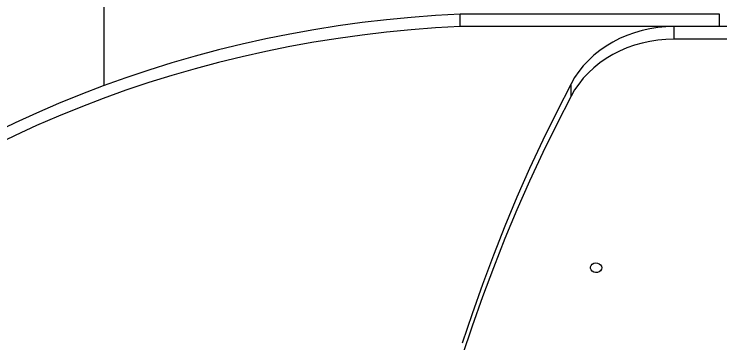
# Model space of a CAD drawing. Header units: millimetres. Extents: x -8422 to 28150, y -6982 to 5510.
# Drawn here: x -1026.3 to -588.6, y -549.5 to -345.4 of the extents above; entities that cross this region are included whole.
import ezdxf

# ---------------------------------------------------------------- set-up
doc = ezdxf.new("R2010")
doc.units = ezdxf.units.MM
for name, color, linetype in [('DIKOM_ОБЪЕКТ', 7, 'Continuous'), ('DIKOM_РАЗМЕР_ЗОНА', 7, 'Continuous'), ('DIKOM_РАЗМЕР_ОБЪЕКТА', 7, 'Continuous')]:
    doc.layers.add(name, color=color, linetype=linetype)
doc.styles.add('style1', font='arial.ttf', dxfattribs={"width": 0.8})
doc.dimstyles.new('1-50', dxfattribs={"dimtxt": 300, "dimasz": 200, "dimexe": 100, "dimexo": 0, "dimgap": 100, "dimtad": 1, "dimdec": 0, "dimtxsty": 'style1', "dimcen": 0, "dimclrd": 7, "dimclre": 7, "dimadec": 1, "dimazin": 2, "dimtfac": 1, "dimtdec": 0, "dimtmove": 1, "dimatfit": 3, "dimfxl": 0, "dimlwd": 25, "dimlwe": 18, "dimarcsym": 0})

# ---------------------------------------------------------------- blocks, each defined once
blk = doc.blocks.new('*D0')
at = {"layer": 'Defpoints', "color": 0, "transparency": 16777216}
for p in [(1363.27, 4015), (-6010.96, -2710.04), (-2661.52, -2710.04)]:
    blk.add_point(p, dxfattribs=at)
at = {"layer": 'DIKOM_РАЗМЕР_ОБЪЕКТА', "color": 7, "lineweight": 18, "transparency": 16777216}
for p, q in [((1363.27, 4015), (-6110.96, 4015)), ((-2661.52, -2710.04), (-6110.96, -2710.04))]:
    blk.add_line(p, q, dxfattribs=at)
at = {"layer": 'DIKOM_РАЗМЕР_ОБЪЕКТА', "color": 7, "lineweight": 25, "transparency": 16777216}
blk.add_line((-6010.96, 3815), (-6010.96, -2510.04), dxfattribs=at)
at = {"layer": 'DIKOM_РАЗМЕР_ОБЪЕКТА', "color": 7, "transparency": 16777216}
for points in [[(-6044.3, 3815), (-5977.63, 3815), (-6010.96, 4015)], [(-6044.3, -2510.04), (-5977.63, -2510.04), (-6010.96, -2710.04)]]:
    blk.add_solid(points, dxfattribs=at)
at = {"layer": 'DIKOM_РАЗМЕР_ОБЪЕКТА', "color": 0, "transparency": 16777216, "insert": (-6264.14, 652.48), "char_height": 300, "attachment_point": 5, "rotation": 90, "style": 'style1'}
blk.add_mtext('6700', dxfattribs=at)
blk = doc.blocks.new('*D1')
at = {"layer": 'Defpoints', "color": 0, "transparency": 16777216}
for p in [(-5348.28, 1737.01), (6047.45, 1360.22), (6047.45, -3315.33)]:
    blk.add_point(p, dxfattribs=at)
at = {"layer": 'DIKOM_РАЗМЕР_ОБЪЕКТА', "color": 7, "lineweight": 18, "transparency": 16777216}
for p, q in [((-5348.28, 1737.01), (-5348.28, -3415.33)), ((6047.45, 1360.22), (6047.45, -3415.33))]:
    blk.add_line(p, q, dxfattribs=at)
at = {"layer": 'DIKOM_РАЗМЕР_ОБЪЕКТА', "color": 7, "lineweight": 25, "transparency": 16777216}
blk.add_line((-5148.28, -3315.33), (5847.45, -3315.33), dxfattribs=at)
at = {"layer": 'DIKOM_РАЗМЕР_ОБЪЕКТА', "color": 7, "transparency": 16777216}
for points in [[(-5148.28, -3282), (-5148.28, -3348.67), (-5348.28, -3315.33)], [(5847.45, -3282), (5847.45, -3348.67), (6047.45, -3315.33)]]:
    blk.add_solid(points, dxfattribs=at)
at = {"layer": 'DIKOM_РАЗМЕР_ОБЪЕКТА', "color": 0, "transparency": 16777216, "insert": (349.59, -3062.16), "char_height": 300, "attachment_point": 5, "style": 'style1'}
blk.add_mtext('11400', dxfattribs=at)
blk = doc.blocks.new('*D2')
at = {"layer": 'Defpoints', "color": 0, "transparency": 16777216}
for p in [(8043.93, 833.91), (-7345.5, 649.01), (8043.93, -5007.33)]:
    blk.add_point(p, dxfattribs=at)
at = {"layer": 'DIKOM_РАЗМЕР_ЗОНА', "color": 7, "lineweight": 18, "transparency": 16777216}
for p, q in [((8043.93, 833.91), (8043.93, -5107.33)), ((-7345.5, 649.01), (-7345.5, -5107.33))]:
    blk.add_line(p, q, dxfattribs=at)
at = {"layer": 'DIKOM_РАЗМЕР_ЗОНА', "color": 7, "lineweight": 25, "transparency": 16777216}
blk.add_line((-7145.5, -5007.33), (7843.93, -5007.33), dxfattribs=at)
at = {"layer": 'DIKOM_РАЗМЕР_ЗОНА', "color": 7, "transparency": 16777216}
for points in [[(-7145.5, -4974), (-7145.5, -5040.67), (-7345.5, -5007.33)], [(7843.93, -4974), (7843.93, -5040.67), (8043.93, -5007.33)]]:
    blk.add_solid(points, dxfattribs=at)
at = {"layer": 'DIKOM_РАЗМЕР_ЗОНА', "color": 0, "transparency": 16777216, "insert": (349.22, -4754.16), "char_height": 300, "attachment_point": 5, "style": 'style1'}
blk.add_mtext('15400', dxfattribs=at)
blk = doc.blocks.new('*D3')
at = {"layer": 'Defpoints', "color": 0, "transparency": 16777216}
for p in [(620.22, 5510), (-7971.96, -4607.49), (-3279.17, -4607.49)]:
    blk.add_point(p, dxfattribs=at)
at = {"layer": 'DIKOM_РАЗМЕР_ЗОНА', "color": 7, "lineweight": 18, "transparency": 16777216}
for p, q in [((620.22, 5510), (-8071.96, 5510)), ((-3279.17, -4607.49), (-8071.96, -4607.49))]:
    blk.add_line(p, q, dxfattribs=at)
at = {"layer": 'DIKOM_РАЗМЕР_ЗОНА', "color": 7, "lineweight": 25, "transparency": 16777216}
blk.add_line((-7971.96, 5310), (-7971.96, -4407.49), dxfattribs=at)
at = {"layer": 'DIKOM_РАЗМЕР_ЗОНА', "color": 7, "transparency": 16777216}
for points in [[(-8005.3, 5310), (-7938.63, 5310), (-7971.96, 5510)], [(-8005.3, -4407.49), (-7938.63, -4407.49), (-7971.96, -4607.49)]]:
    blk.add_solid(points, dxfattribs=at)
at = {"layer": 'DIKOM_РАЗМЕР_ЗОНА', "color": 0, "transparency": 16777216, "insert": (-8225.14, 451.25), "char_height": 300, "attachment_point": 5, "rotation": 90, "style": 'style1'}
blk.add_mtext('10100', dxfattribs=at)

msp = doc.modelspace()

# ---------------------------------------------------------------- linework, layer by layer
at = {"layer": 'DIKOM_ОБЪЕКТ', "color": 7, "linetype": 'Continuous', "lineweight": 15}
for p, q in [((-970.67, -38.95), (-970.67, -389.8)), ((-749.75, -353.12), (-749.75, -345.35)), ((-588.79, -345.35), (-749.75, -345.35)), ((-588.79, -353.12), (-588.79, -345.35)), ((-588.79, -353.12), (-749.75, -353.12)), ((-616.99, -360.88), (-616.99, -353.12)), ((-560.19, -353.12), (-616.99, -353.12)), ((-560.18, -360.88), (-616.99, -360.88)), ((-680.89, -396.33), (-680.89, -388.56))]:
    msp.add_line(p, q, dxfattribs=at)
at = {"layer": 'DIKOM_ОБЪЕКТ', "color": 7, "linetype": 'Continuous', "lineweight": 15, "flags": 128}
for points in [[(-749.75, -345.35), (-764.96, -346.2), (-780.14, -347.36), (-795.28, -348.83), (-810.38, -350.61), (-825.42, -352.69), (-840.41, -355.07), (-855.32, -357.76), (-870.15, -360.75), (-884.9, -364.03), (-899.55, -367.62), (-914.1, -371.5), (-928.53, -375.68), (-942.85, -380.15), (-957.04, -384.91), (-971.09, -389.95), (-985, -395.28), (-998.76, -400.88), (-1012.36, -406.77), (-1025.79, -412.93), (-1039.05, -419.36)], [(-749.75, -353.12), (-764.96, -353.97), (-780.14, -355.13), (-795.28, -356.6), (-810.38, -358.37), (-825.42, -360.45), (-840.41, -362.83), (-855.32, -365.52), (-870.15, -368.51), (-884.9, -371.8), (-899.55, -375.39), (-914.1, -379.27), (-928.53, -383.45), (-942.85, -387.91), (-957.04, -392.67), (-971.09, -397.71), (-985, -403.04), (-998.76, -408.65), (-1012.36, -414.53), (-1025.79, -420.69), (-1039.05, -427.12)], [(-616.99, -353.12), (-622.02, -353.27), (-627.02, -353.73), (-631.97, -354.5), (-636.84, -355.58), (-641.61, -356.94), (-646.26, -358.6), (-650.75, -360.54), (-655.07, -362.75), (-659.19, -365.22), (-663.09, -367.94), (-666.76, -370.89), (-670.17, -374.06), (-673.3, -377.43), (-676.14, -380.98), (-678.68, -384.7), (-680.89, -388.56)], [(-616.99, -360.88), (-622.02, -361.03), (-627.02, -361.5), (-631.97, -362.27), (-636.84, -363.34), (-641.61, -364.71), (-646.26, -366.37), (-650.75, -368.31), (-655.07, -370.52), (-659.19, -372.99), (-663.09, -375.71), (-666.76, -378.66), (-670.16, -381.82), (-673.3, -385.19), (-676.14, -388.75), (-678.68, -392.46), (-680.89, -396.33)], [(-680.89, -388.56), (-689.8, -406.01), (-698.36, -423.58), (-706.58, -441.27), (-714.44, -459.08), (-721.95, -477), (-729.1, -495.03), (-735.89, -513.16), (-742.32, -531.38), (-748.4, -549.69)], [(-680.89, -396.33), (-689.8, -413.77), (-698.36, -431.34), (-706.58, -449.04), (-714.44, -466.85), (-721.94, -484.77), (-729.1, -502.79), (-735.89, -520.92), (-742.32, -539.14), (-748.4, -557.46)], [(-661.85, -502.81), (-662.04, -503.78), (-662.59, -504.65), (-663.44, -505.32), (-664.49, -505.71), (-665.64, -505.79), (-666.76, -505.55), (-667.72, -505.01), (-668.43, -504.23), (-668.8, -503.3), (-668.8, -502.32), (-668.43, -501.38), (-667.72, -500.6), (-666.76, -500.07), (-665.64, -499.82), (-664.49, -499.91), (-663.44, -500.3), (-662.59, -500.97), (-662.04, -501.84), (-661.85, -502.81)]]:
    msp.add_lwpolyline(points, dxfattribs=at)

# ---------------------------------------------------------------- dimensions: what is measured, and where the dimension line sits
at = {"layer": 'DIKOM_РАЗМЕР_ЗОНА'}
dim = msp.add_linear_dim(base=(-7971.96, -4607.49), p1=(620.22, 5510), p2=(-3279.17, -4607.49), angle=90, text='10100', dimstyle='1-50', override={"dimscale": 1, "dimtix": 0, "dimtofl": 1, "dimtmove": 1, "dimatfit": 3}, dxfattribs=at)
dim.commit()
dim.dimension.update_dxf_attribs({"geometry": '*D3', "text_midpoint": (-8225.14, 451.25)})
dim = msp.add_linear_dim(base=(8043.93, -5007.33), p1=(-7345.5, 649.01), p2=(8043.93, 833.91), text='15400', dimstyle='1-50', override={"dimscale": 1, "dimtix": 0, "dimtofl": 1, "dimtmove": 1, "dimatfit": 3}, dxfattribs=at)
dim.commit()
dim.dimension.update_dxf_attribs({"geometry": '*D2', "text_midpoint": (349.22, -4754.16)})
at = {"layer": 'DIKOM_РАЗМЕР_ОБЪЕКТА'}
dim = msp.add_linear_dim(base=(-6010.96, -2710.04), p1=(1363.27, 4015), p2=(-2661.52, -2710.04), angle=90, text='6700', dimstyle='1-50', override={"dimscale": 1, "dimtix": 0, "dimtofl": 1, "dimtmove": 1, "dimatfit": 3}, dxfattribs=at)
dim.commit()
dim.dimension.update_dxf_attribs({"geometry": '*D0', "text_midpoint": (-6264.14, 652.48)})
dim = msp.add_linear_dim(base=(6047.45, -3315.33), p1=(-5348.28, 1737.01), p2=(6047.45, 1360.22), text='11400', dimstyle='1-50', override={"dimscale": 1, "dimtix": 0, "dimtofl": 1, "dimtmove": 1, "dimatfit": 3}, dxfattribs=at)
dim.commit()
dim.dimension.update_dxf_attribs({"geometry": '*D1', "text_midpoint": (349.59, -3062.16)})

doc.saveas('drawing.dxf')
